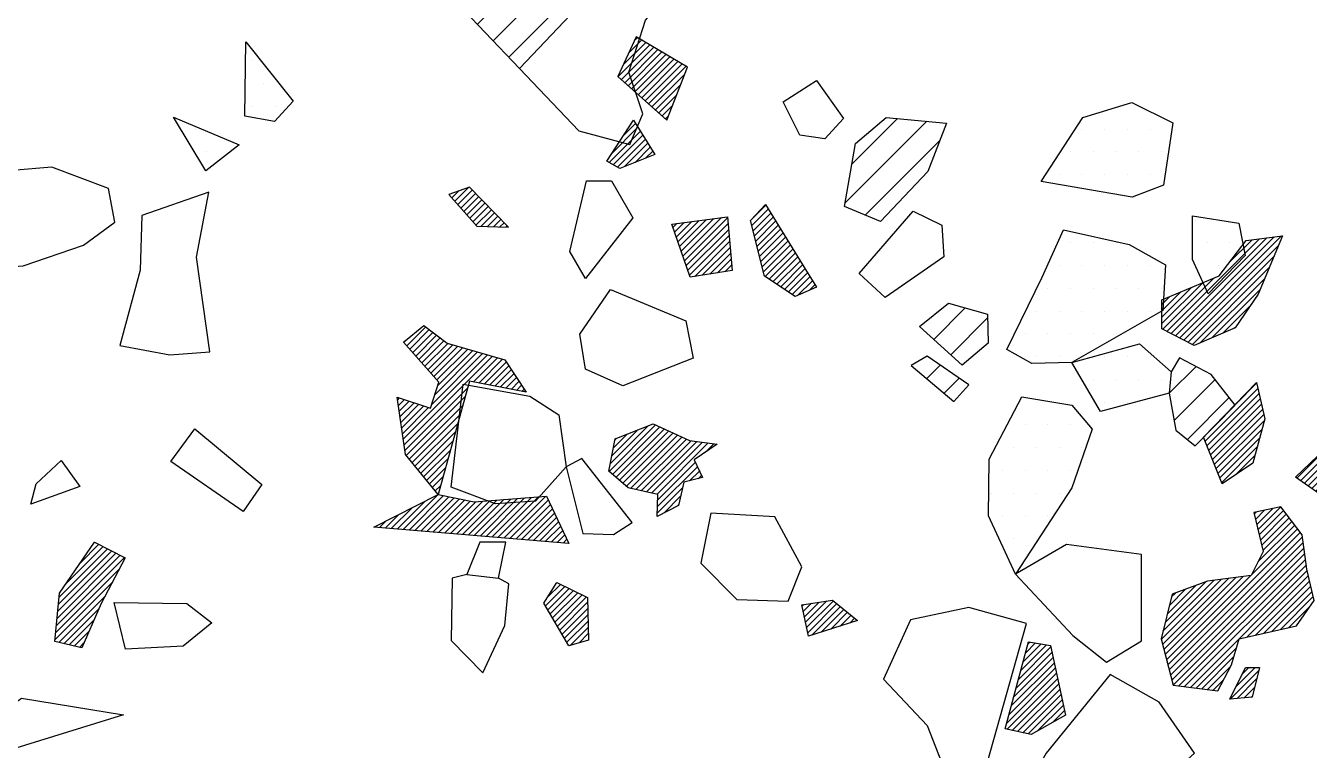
# Model space of a CAD drawing. Header units: metres. Extents: x 1.28 to 3.47, y -21 to -16.89.
# Drawn here: x 1.825 to 2.531, y -19.079 to -18.681 of the extents above; entities that cross this region are included whole.
import ezdxf

# ---------------------------------------------------------------- set-up
doc = ezdxf.new("R2010")
doc.units = ezdxf.units.M
doc.header["$LTSCALE"] = 25
doc.header["$MEASUREMENT"] = 0
doc.layers.get('0').update_dxf_attribs({"linetype": 'CONTINUOUS'})
for name, color, linetype in [('FEUER', 1, 'CONTINUOUS'), ('KNOCHEN', 2, 'CONTINUOUS'), ('KNOCHENSCHRAFF', 2, 'CONTINUOUS'), ('STEINE', 4, 'CONTINUOUS'), ('STEINESCHRAFF', 4, 'CONTINUOUS')]:
    doc.layers.add(name, color=color, linetype=linetype)

# ---------------------------------------------------------------- blocks, each defined once
blk = doc.blocks.new('*X3')
at = {"color": 0}
for p, q in [((215.102, -1870.863), (216.858, -1869.107)), ((215.393, -1870.219), (216.637, -1868.975)), ((215.699, -1869.559), (216.415, -1868.842)), ((216.006, -1868.899), (216.194, -1868.71)), ((215.289, -1871.029), (217.079, -1869.24)), ((215.477, -1871.195), (217.3, -1869.372)), ((215.664, -1871.361), (217.521, -1869.505)), ((215.852, -1871.527), (217.742, -1869.637)), ((216.039, -1871.693), (217.963, -1869.77)), ((216.227, -1871.859), (218.184, -1869.902)), ((216.415, -1872.025), (218.405, -1870.034)), ((216.602, -1872.191), (218.627, -1870.167)), ((216.79, -1872.357), (218.848, -1870.299)), ((216.977, -1872.523), (218.778, -1870.723)), ((217.165, -1872.69), (218.556, -1871.298)), ((217.352, -1872.856), (218.335, -1871.873)), ((217.54, -1873.022), (218.114, -1872.448)), ((215.428, -1874.072), (216.073, -1873.428)), ((217.727, -1873.188), (217.892, -1873.023)), ((214.626, -1875.582), (216.344, -1873.864)), ((214.748, -1875.106), (216.208, -1873.646)), ((214.851, -1875.71), (216.48, -1874.082)), ((215.076, -1875.839), (216.615, -1874.3)), ((215.46, -1875.808), (216.751, -1874.517)), ((216.045, -1875.577), (216.887, -1874.735)), ((216.63, -1875.345), (217.022, -1874.953)), ((206.134, -1877.71), (206.891, -1876.953)), ((205.968, -1877.522), (206.334, -1877.156)), ((206.3, -1877.898), (207.096, -1877.102)), ((206.465, -1878.085), (207.27, -1877.28)), ((206.631, -1878.273), (207.445, -1877.459)), ((206.797, -1878.461), (207.62, -1877.638)), ((206.963, -1878.648), (207.795, -1877.816)), ((207.129, -1878.836), (207.97, -1877.995)), ((207.295, -1879.024), (208.145, -1878.174)), ((207.585, -1879.087), (208.319, -1878.353)), ((222.401, -1878.767), (223.238, -1877.93)), ((222.472, -1879.05), (223.372, -1878.149)), ((222.543, -1879.332), (223.507, -1878.368)), ((207.929, -1879.097), (208.494, -1878.531)), ((208.272, -1879.107), (208.669, -1878.71)), ((208.616, -1879.117), (208.844, -1878.889)), ((208.96, -1879.127), (209.019, -1879.068)), ((218.126, -1879.153), (218.346, -1878.932)), ((218.218, -1879.414), (218.755, -1878.878)), ((218.31, -1879.676), (219.163, -1878.823)), ((218.402, -1879.937), (219.571, -1878.768)), ((218.494, -1880.199), (219.979, -1878.713)), ((218.586, -1880.46), (220.388, -1878.659)), ((218.678, -1880.722), (220.796, -1878.604)), ((218.77, -1880.984), (221.129, -1878.624)), ((218.862, -1881.245), (221.158, -1878.949)), ((222.613, -1879.615), (223.642, -1878.587)), ((222.684, -1879.898), (223.776, -1878.806)), ((222.755, -1880.18), (223.911, -1879.025)), ((218.954, -1881.507), (221.186, -1879.275)), ((219.046, -1881.768), (221.214, -1879.6)), ((222.826, -1880.463), (224.046, -1879.244)), ((222.897, -1880.746), (224.18, -1879.462)), ((222.968, -1881.028), (224.315, -1879.681)), ((219.327, -1881.841), (221.243, -1879.925)), ((219.746, -1881.775), (221.271, -1880.251)), ((223.039, -1881.311), (224.45, -1879.9)), ((223.11, -1881.594), (224.584, -1880.119)), ((223.206, -1881.851), (224.719, -1880.338)), ((220.165, -1881.71), (221.299, -1880.576)), ((220.584, -1881.645), (221.327, -1880.901)), ((223.419, -1881.992), (224.854, -1880.557)), ((223.631, -1882.133), (224.988, -1880.776)), ((223.843, -1882.274), (225.123, -1880.995)), ((224.055, -1882.416), (225.258, -1881.214)), ((221.003, -1881.579), (221.356, -1881.226)), ((224.268, -1882.557), (225.392, -1881.432)), ((224.48, -1882.698), (225.529, -1881.649)), ((224.692, -1882.84), (225.666, -1881.866)), ((225.005, -1882.88), (225.803, -1882.082)), ((225.632, -1882.607), (225.94, -1882.299)), ((203.49, -1885.657), (204.533, -1884.614)), ((203.324, -1885.47), (203.393, -1885.401)), ((203.656, -1885.845), (204.734, -1884.767)), ((203.822, -1886.032), (204.935, -1884.919)), ((203.988, -1886.22), (205.136, -1885.072)), ((204.154, -1886.408), (205.337, -1885.224)), ((204.32, -1886.595), (205.538, -1885.377)), ((203.301, -1890.796), (207.941, -1886.156)), ((204.486, -1886.783), (205.747, -1885.521)), ((204.652, -1886.97), (206.021, -1885.6)), ((204.818, -1887.158), (206.296, -1885.68)), ((204.867, -1888.876), (207.666, -1886.077)), ((204.984, -1887.345), (206.57, -1885.759)), ((205.034, -1888.356), (207.392, -1885.997)), ((205.15, -1887.533), (206.844, -1885.839)), ((205.201, -1887.836), (207.118, -1885.918)), ((203.346, -1891.104), (208.215, -1886.235)), ((207.158, -1887.646), (208.489, -1886.315)), ((207.454, -1887.704), (208.763, -1886.394)), ((207.749, -1887.762), (208.961, -1886.55)), ((208.045, -1887.82), (209.101, -1886.763)), ((208.341, -1887.878), (209.242, -1886.976)), ((208.636, -1887.935), (209.382, -1887.19)), ((208.932, -1887.993), (209.522, -1887.403)), ((203.391, -1891.413), (206.843, -1887.961)), ((209.227, -1888.051), (209.663, -1887.616)), ((209.523, -1888.109), (209.803, -1887.829)), ((209.819, -1888.167), (209.943, -1888.043)), ((202.986, -1888.636), (203.102, -1888.52)), ((203.031, -1888.945), (203.367, -1888.609)), ((203.076, -1889.253), (203.632, -1888.697)), ((203.121, -1889.562), (203.898, -1888.785)), ((203.166, -1889.87), (204.163, -1888.873)), ((203.211, -1890.179), (204.428, -1888.961)), ((203.467, -1891.691), (206.707, -1888.45)), ((203.626, -1891.885), (206.571, -1888.94)), ((203.256, -1890.487), (204.693, -1889.05)), ((203.784, -1892.08), (206.435, -1889.43)), ((203.943, -1892.275), (206.299, -1889.919)), ((214.617, -1892.562), (217.176, -1890.002)), ((214.682, -1892.143), (216.773, -1890.052)), ((214.77, -1891.701), (216.192, -1890.279)), ((214.807, -1892.725), (217.418, -1890.114)), ((214.998, -1892.888), (217.66, -1890.225)), ((215.188, -1893.051), (217.902, -1890.337)), ((204.102, -1892.47), (206.163, -1890.409)), ((204.261, -1892.665), (206.027, -1890.899)), ((214.858, -1891.259), (215.611, -1890.506)), ((214.946, -1890.818), (215.031, -1890.733)), ((215.379, -1893.214), (218.144, -1890.448)), ((215.569, -1893.377), (218.386, -1890.56)), ((215.805, -1893.495), (218.628, -1890.671)), ((216.095, -1893.558), (218.87, -1890.783)), ((216.385, -1893.622), (219.133, -1890.873)), ((216.675, -1893.685), (219.445, -1890.915)), ((216.966, -1893.748), (219.757, -1890.956)), ((217.256, -1893.811), (220.07, -1890.998)), ((219.898, -1891.523), (220.382, -1891.039)), ((204.419, -1892.859), (205.89, -1891.388)), ((204.578, -1893.054), (205.754, -1891.878)), ((204.737, -1893.249), (205.618, -1892.368)), ((217.28, -1894.495), (219.472, -1892.303)), ((217.295, -1894.126), (219.358, -1892.063)), ((204.896, -1893.444), (205.482, -1892.857)), ((219.048, -1893.08), (219.585, -1892.542)), ((219.52, -1892.961), (219.699, -1892.782)), ((203.291, -1895.756), (205.215, -1893.832)), ((203.616, -1895.784), (205.508, -1893.892)), ((205.054, -1893.638), (205.346, -1893.347)), ((217.264, -1894.864), (218.662, -1893.466)), ((217.628, -1894.853), (218.551, -1893.931)), ((202.639, -1895.7), (203.782, -1894.558)), ((202.965, -1895.728), (204.5, -1894.192)), ((203.942, -1895.811), (205.802, -1893.952)), ((204.268, -1895.839), (206.095, -1894.012)), ((204.594, -1895.867), (206.389, -1894.072)), ((204.92, -1895.894), (206.682, -1894.132)), ((205.246, -1895.922), (206.976, -1894.192)), ((205.572, -1895.95), (207.29, -1894.231)), ((205.897, -1895.977), (207.673, -1894.201)), ((206.223, -1896.005), (208.057, -1894.172)), ((206.549, -1896.033), (208.44, -1894.142)), ((206.875, -1896.06), (208.823, -1894.112)), ((207.201, -1896.088), (209.207, -1894.082)), ((207.527, -1896.116), (209.59, -1894.053)), ((207.853, -1896.144), (209.973, -1894.023)), ((208.179, -1896.171), (210.357, -1893.993)), ((208.504, -1896.199), (210.74, -1893.963)), ((208.83, -1896.227), (211.123, -1893.934)), ((209.156, -1896.254), (211.279, -1894.132)), ((209.482, -1896.282), (211.392, -1894.372)), ((209.808, -1896.31), (211.505, -1894.612)), ((218.369, -1894.466), (218.44, -1894.396)), ((201.987, -1895.645), (202.344, -1895.288)), ((202.313, -1895.673), (203.063, -1894.923)), ((210.134, -1896.337), (211.618, -1894.853)), ((210.46, -1896.365), (211.732, -1895.093)), ((210.785, -1896.393), (211.845, -1895.333)), ((211.111, -1896.421), (211.958, -1895.574)), ((211.437, -1896.448), (212.071, -1895.814)), ((184.745, -1898.745), (186.801, -1896.689)), ((185.532, -1897.605), (186.567, -1896.569)), ((186.318, -1896.465), (186.334, -1896.449)), ((211.763, -1896.476), (212.185, -1896.054)), ((212.089, -1896.504), (212.298, -1896.294)), ((184.223, -1901.035), (187.968, -1897.29)), ((184.26, -1900.644), (187.735, -1897.17)), ((184.298, -1900.253), (187.501, -1897.05)), ((184.335, -1899.862), (187.268, -1896.93)), ((184.372, -1899.472), (187.034, -1896.81)), ((184.186, -1901.426), (187.697, -1897.915)), ((184.148, -1901.817), (187.298, -1898.667)), ((211.24, -1899.474), (211.944, -1898.77)), ((184.356, -1901.962), (186.9, -1899.418)), ((211.121, -1899.946), (212.182, -1898.885)), ((211.252, -1900.169), (212.42, -1899)), ((211.383, -1900.392), (212.659, -1899.116)), ((211.514, -1900.614), (212.897, -1899.231)), ((211.645, -1900.837), (213.135, -1899.346)), ((211.775, -1901.06), (213.373, -1899.462)), ((184.641, -1902.031), (186.561, -1900.112)), ((211.906, -1901.282), (213.438, -1899.75)), ((212.037, -1901.505), (213.446, -1900.096)), ((225.239, -1899.971), (225.337, -1899.873)), ((225.299, -1900.264), (225.754, -1899.809)), ((225.36, -1900.557), (226.171, -1899.746)), ((225.42, -1900.85), (226.588, -1899.682)), ((225.481, -1901.143), (226.952, -1899.671)), ((225.541, -1901.436), (227.147, -1899.83)), ((225.765, -1901.566), (227.342, -1899.989)), ((226.286, -1901.398), (227.537, -1900.147)), ((184.926, -1902.099), (186.286, -1900.739)), ((212.168, -1901.728), (213.454, -1900.442)), ((212.299, -1901.95), (213.462, -1900.788)), ((226.807, -1901.231), (227.732, -1900.306)), ((227.328, -1901.063), (227.927, -1900.464)), ((227.849, -1900.895), (228.122, -1900.623)), ((185.211, -1902.168), (186.012, -1901.367)), ((212.476, -1902.127), (213.469, -1901.134)), ((212.971, -1901.985), (213.477, -1901.479)), ((185.496, -1902.236), (185.738, -1901.994)), ((213.467, -1901.843), (213.485, -1901.825))]:
    blk.add_line(p, q, dxfattribs=at)
blk = doc.blocks.new('*X4')
at = {"color": 0}
for p, q in [((245.296, -1884.863), (250.387, -1879.772)), ((245.529, -1884.983), (250.793, -1879.72)), ((245.763, -1885.103), (251.199, -1879.667)), ((245.997, -1885.223), (251.605, -1879.615)), ((246.23, -1885.343), (251.42, -1880.153)), ((248.741, -1881.065), (249.981, -1879.824)), ((246.464, -1885.463), (251.173, -1880.754)), ((246.697, -1885.583), (250.925, -1881.355)), ((255.693, -1882.598), (256.586, -1881.705)), ((255.762, -1882.882), (256.996, -1881.649)), ((255.803, -1882.135), (256.176, -1881.761)), ((256.094, -1882.904), (257.405, -1881.593)), ((256.426, -1882.926), (257.815, -1881.536)), ((256.757, -1882.948), (258.225, -1881.48)), ((257.089, -1882.97), (258.635, -1881.424)), ((257.305, -1883.107), (259.044, -1881.368)), ((257.49, -1883.276), (259.33, -1881.436)), ((257.676, -1883.444), (259.49, -1881.63)), ((257.964, -1883.509), (259.65, -1881.823)), ((245.013, -1884.439), (247.261, -1882.191)), ((245.013, -1884.086), (246.651, -1882.447)), ((245.062, -1884.743), (247.871, -1881.935)), ((247.15, -1885.484), (250.678, -1881.956)), ((247.773, -1885.215), (250.43, -1882.557)), ((258.286, -1883.541), (259.81, -1882.016)), ((258.608, -1883.572), (259.971, -1882.209)), ((258.929, -1883.604), (260.131, -1882.403)), ((259.251, -1883.636), (260.291, -1882.596)), ((245.012, -1883.733), (246.041, -1882.704)), ((245.012, -1883.379), (245.432, -1882.96)), ((259.572, -1883.668), (260.451, -1882.789)), ((248.396, -1884.945), (249.877, -1883.464)), ((249.019, -1884.675), (249.078, -1884.617)), ((247.397, -1890.894), (250.295, -1887.996)), ((247.498, -1891.147), (250.362, -1888.283)), ((249.077, -1888.861), (250.229, -1887.709)), ((247.599, -1891.399), (250.428, -1888.57)), ((247.7, -1891.651), (250.495, -1888.857)), ((247.801, -1891.904), (250.561, -1889.144)), ((247.903, -1892.156), (250.628, -1889.431)), ((248.004, -1892.409), (250.657, -1889.755)), ((248.105, -1892.661), (250.526, -1890.239)), ((248.206, -1892.913), (250.396, -1890.724)), ((252.436, -1892.926), (254.774, -1890.588)), ((252.645, -1893.071), (254.97, -1890.746)), ((252.853, -1893.216), (255.165, -1890.904)), ((253.062, -1893.361), (255.36, -1891.062)), ((248.307, -1893.166), (250.265, -1891.208)), ((249.092, -1892.735), (250.134, -1891.692)), ((253.27, -1893.506), (255.556, -1891.221)), ((253.479, -1893.651), (255.751, -1891.379)), ((253.687, -1893.796), (255.946, -1891.537)), ((253.896, -1893.941), (256.142, -1891.695)), ((254.104, -1894.086), (256.337, -1891.853)), ((254.313, -1894.231), (256.533, -1892.011)), ((254.521, -1894.376), (256.681, -1892.217)), ((254.73, -1894.521), (256.751, -1892.5)), ((254.938, -1894.666), (256.82, -1892.784)), ((255.147, -1894.811), (256.89, -1893.068)), ((255.45, -1894.862), (256.96, -1893.352)), ((255.813, -1894.852), (257.03, -1893.635)), ((256.175, -1894.843), (257.1, -1893.919)), ((285.551, -1897.287), (288.92, -1893.919)), ((285.923, -1897.269), (289.296, -1893.896)), ((286.295, -1897.251), (289.673, -1893.873)), ((286.667, -1897.232), (290.049, -1893.85)), ((287.039, -1897.214), (290.425, -1893.827)), ((287.411, -1897.195), (290.802, -1893.804)), ((287.783, -1897.177), (291.178, -1893.782)), ((288.155, -1897.159), (291.555, -1893.759)), ((288.527, -1897.14), (291.931, -1893.736)), ((288.899, -1897.122), (292.278, -1893.743)), ((289.271, -1897.103), (292.515, -1893.859)), ((250.232, -1895.484), (251.111, -1894.604)), ((250.3, -1895.769), (251.554, -1894.515)), ((256.538, -1894.834), (257.169, -1894.203)), ((256.901, -1894.825), (257.239, -1894.487)), ((276.604, -1896.688), (279.181, -1894.112)), ((276.696, -1896.243), (278.856, -1894.083)), ((276.745, -1896.902), (279.505, -1894.141)), ((276.788, -1895.798), (278.531, -1894.054)), ((276.88, -1895.352), (278.207, -1894.025)), ((276.971, -1894.907), (277.882, -1893.996)), ((277.063, -1894.462), (277.558, -1893.967)), ((277.083, -1896.917), (279.83, -1894.17)), ((277.155, -1894.016), (277.233, -1893.938)), ((277.421, -1896.932), (280.154, -1894.199)), ((277.759, -1896.948), (280.479, -1894.228)), ((278.097, -1896.963), (280.803, -1894.257)), ((278.435, -1896.979), (281.128, -1894.286)), ((278.774, -1896.994), (281.453, -1894.315)), ((279.112, -1897.009), (281.777, -1894.344)), ((279.45, -1897.025), (282.102, -1894.373)), ((279.788, -1897.04), (282.453, -1894.375)), ((280.126, -1897.056), (282.835, -1894.347)), ((280.464, -1897.071), (283.217, -1894.319)), ((280.802, -1897.086), (283.599, -1894.29)), ((281.141, -1897.102), (283.981, -1894.262)), ((281.479, -1897.117), (284.363, -1894.233)), ((281.817, -1897.133), (284.745, -1894.205)), ((282.155, -1897.148), (285.127, -1894.176)), ((282.493, -1897.163), (285.509, -1894.148)), ((282.831, -1897.179), (285.891, -1894.12)), ((283.17, -1897.194), (286.273, -1894.091)), ((283.508, -1897.21), (286.655, -1894.063)), ((283.846, -1897.225), (287.037, -1894.034)), ((284.184, -1897.24), (287.414, -1894.01)), ((284.522, -1897.256), (287.791, -1893.987)), ((284.86, -1897.271), (288.167, -1893.964)), ((285.199, -1897.287), (288.543, -1893.942)), ((289.643, -1897.085), (292.753, -1893.975)), ((290.015, -1897.066), (292.99, -1894.091)), ((290.387, -1897.048), (293.227, -1894.207)), ((290.759, -1897.03), (293.465, -1894.324)), ((291.131, -1897.011), (293.702, -1894.44)), ((291.503, -1896.993), (293.939, -1894.556)), ((250.095, -1894.913), (250.219, -1894.789)), ((250.163, -1895.199), (250.665, -1894.697)), ((250.368, -1896.055), (251.708, -1894.715)), ((250.436, -1896.34), (251.861, -1894.915)), ((250.504, -1896.626), (252.015, -1895.115)), ((250.572, -1896.911), (252.169, -1895.315)), ((257.263, -1894.816), (257.309, -1894.77)), ((292.152, -1896.697), (294.177, -1894.672)), ((293.024, -1896.179), (294.414, -1894.789)), ((293.896, -1895.66), (294.651, -1894.905)), ((294.769, -1895.141), (294.889, -1895.021)), ((245.348, -1903.196), (252.629, -1895.915)), ((249.944, -1898.246), (252.476, -1895.715)), ((250.297, -1897.54), (252.322, -1895.515)), ((245.421, -1903.477), (252.743, -1896.155)), ((245.494, -1903.757), (252.785, -1896.466)), ((245.567, -1904.038), (252.827, -1896.777)), ((245.642, -1904.316), (252.87, -1897.088)), ((245.957, -1904.355), (252.912, -1897.4)), ((246.271, -1904.394), (252.954, -1897.711)), ((246.586, -1904.433), (253.004, -1898.015)), ((244.982, -1901.794), (248.274, -1898.502)), ((245.055, -1902.075), (248.68, -1898.45)), ((245.079, -1901.344), (247.869, -1898.554)), ((245.128, -1902.355), (249.086, -1898.398)), ((245.196, -1900.873), (247.44, -1898.629)), ((245.201, -1902.635), (249.491, -1898.346)), ((245.275, -1902.916), (249.897, -1898.294)), ((245.314, -1900.402), (246.879, -1898.836)), ((249.714, -1901.659), (253.071, -1898.301)), ((250.171, -1901.555), (253.139, -1898.587)), ((245.431, -1899.931), (246.319, -1899.043)), ((245.549, -1899.46), (245.758, -1899.25)), ((250.628, -1901.452), (253.207, -1898.873)), ((251.085, -1901.348), (253.274, -1899.159)), ((251.542, -1901.245), (253.342, -1899.445)), ((251.999, -1901.141), (253.203, -1899.937)), ((237.127, -1903.992), (238.917, -1902.202)), ((237.255, -1903.511), (238.677, -1902.089)), ((237.383, -1903.03), (238.374, -1902.038)), ((237.51, -1902.548), (238.071, -1901.988)), ((237.638, -1902.067), (237.767, -1901.938)), ((246.9, -1904.472), (249.122, -1902.251)), ((236.745, -1905.435), (239.104, -1903.076)), ((236.872, -1904.954), (239.042, -1902.784)), ((237, -1904.473), (238.98, -1902.493)), ((247.215, -1904.511), (248.981, -1902.745)), ((236.489, -1906.398), (239.229, -1903.658)), ((236.617, -1905.916), (239.167, -1903.367)), ((247.529, -1904.55), (248.814, -1903.266)), ((248.77, -1905.078), (250.345, -1903.502)), ((249.091, -1904.403), (250.151, -1903.343)), ((249.443, -1903.697), (249.797, -1903.343)), ((236.499, -1906.741), (239.292, -1903.949)), ((236.791, -1906.804), (239.354, -1904.24)), ((247.843, -1904.59), (248.407, -1904.026)), ((249.156, -1905.045), (250.228, -1903.973)), ((249.542, -1905.013), (250.111, -1904.444)), ((237.082, -1906.866), (239.416, -1904.532)), ((237.373, -1906.928), (239.479, -1904.823)), ((237.665, -1906.99), (239.541, -1905.114)), ((249.928, -1904.98), (249.993, -1904.915)), ((238.179, -1906.829), (239.603, -1905.405)), ((238.998, -1906.364), (239.666, -1905.696))]:
    blk.add_line(p, q, dxfattribs=at)
blk = doc.blocks.new('*X13')
at = {"color": 0}
for p, q in [((195, -1870), (195, -1870)), ((195.625, -1871.25), (195.625, -1871.25)), ((195, -1872.5), (195, -1872.5)), ((196.25, -1872.5), (196.25, -1872.5)), ((243.75, -1872.5), (243.75, -1872.5)), ((191.875, -1873.75), (191.875, -1873.75)), ((240.625, -1873.75), (240.625, -1873.75)), ((241.875, -1873.75), (241.875, -1873.75)), ((243.125, -1873.75), (243.125, -1873.75)), ((244.375, -1873.75), (244.375, -1873.75)), ((192.5, -1875), (192.5, -1875)), ((193.75, -1875), (193.75, -1875)), ((240, -1875), (240, -1875)), ((241.25, -1875), (241.25, -1875)), ((242.5, -1875), (242.5, -1875)), ((243.75, -1875), (243.75, -1875)), ((245, -1875), (245, -1875)), ((239.375, -1876.25), (239.375, -1876.25)), ((240.625, -1876.25), (240.625, -1876.25)), ((241.875, -1876.25), (241.875, -1876.25)), ((243.125, -1876.25), (243.125, -1876.25)), ((244.375, -1876.25), (244.375, -1876.25)), ((246.875, -1878.75), (246.875, -1878.75)), ((248.125, -1878.75), (248.125, -1878.75)), ((240, -1880), (240, -1880)), ((241.25, -1880), (241.25, -1880)), ((242.5, -1880), (242.5, -1880)), ((247.5, -1880), (247.5, -1880)), ((248.75, -1880), (248.75, -1880)), ((239.375, -1881.25), (239.375, -1881.25)), ((240.625, -1881.25), (240.625, -1881.25)), ((241.875, -1881.25), (241.875, -1881.25)), ((243.125, -1881.25), (243.125, -1881.25)), ((244.375, -1881.25), (244.375, -1881.25)), ((246.875, -1881.25), (246.875, -1881.25)), ((248.125, -1881.25), (248.125, -1881.25)), ((238.75, -1882.5), (238.75, -1882.5)), ((240, -1882.5), (240, -1882.5)), ((241.25, -1882.5), (241.25, -1882.5)), ((242.5, -1882.5), (242.5, -1882.5)), ((243.75, -1882.5), (243.75, -1882.5)), ((245, -1882.5), (245, -1882.5)), ((247.5, -1882.5), (247.5, -1882.5)), ((238.125, -1883.75), (238.125, -1883.75)), ((239.375, -1883.75), (239.375, -1883.75)), ((240.625, -1883.75), (240.625, -1883.75)), ((241.875, -1883.75), (241.875, -1883.75)), ((243.125, -1883.75), (243.125, -1883.75)), ((244.375, -1883.75), (244.375, -1883.75)), ((237.5, -1885), (237.5, -1885)), ((238.75, -1885), (238.75, -1885)), ((240, -1885), (240, -1885)), ((241.25, -1885), (241.25, -1885)), ((242.5, -1885), (242.5, -1885)), ((238.125, -1886.25), (238.125, -1886.25)), ((239.375, -1886.25), (239.375, -1886.25)), ((240.625, -1886.25), (240.625, -1886.25)), ((241.875, -1886.25), (241.875, -1886.25)), ((243.125, -1886.25), (243.125, -1886.25)), ((244.375, -1886.25), (244.375, -1886.25)), ((241.25, -1887.5), (241.25, -1887.5)), ((242.5, -1887.5), (242.5, -1887.5)), ((243.75, -1887.5), (243.75, -1887.5)), ((245, -1887.5), (245, -1887.5)), ((238.125, -1888.75), (238.125, -1888.75)), ((241.875, -1888.75), (241.875, -1888.75)), ((243.125, -1888.75), (243.125, -1888.75)), ((237.5, -1890), (237.5, -1890)), ((238.75, -1890), (238.75, -1890)), ((240, -1890), (240, -1890)), ((236.875, -1891.25), (236.875, -1891.25)), ((238.125, -1891.25), (238.125, -1891.25)), ((239.375, -1891.25), (239.375, -1891.25)), ((240.625, -1891.25), (240.625, -1891.25)), ((236.25, -1892.5), (236.25, -1892.5)), ((237.5, -1892.5), (237.5, -1892.5)), ((238.75, -1892.5), (238.75, -1892.5)), ((240, -1892.5), (240, -1892.5)), ((235.625, -1893.75), (235.625, -1893.75)), ((236.875, -1893.75), (236.875, -1893.75)), ((238.125, -1893.75), (238.125, -1893.75)), ((239.375, -1893.75), (239.375, -1893.75)), ((236.25, -1895), (236.25, -1895)), ((237.5, -1895), (237.5, -1895)), ((238.75, -1895), (238.75, -1895)), ((236.875, -1896.25), (236.875, -1896.25)), ((238.125, -1896.25), (238.125, -1896.25))]:
    blk.add_line(p, q, dxfattribs=at)
blk = doc.blocks.new('*X15')
at = {"color": 0}
for p, q in [((157.504, -1861.286), (165.952, -1852.838)), ((156.868, -1860.154), (162.735, -1854.287)), ((157.796, -1862.761), (166.759, -1853.799)), ((158.089, -1864.237), (167.566, -1854.759)), ((156.201, -1859.053), (159.788, -1855.467)), ((168.119, -1855.974), (168.373, -1855.72)), ((169.431, -1856.43), (170.405, -1855.456)), ((169.603, -1858.025), (172.438, -1855.19)), ((155.534, -1857.952), (157.385, -1856.102)), ((167.351, -1856.742), (168.119, -1855.974)), ((167.646, -1858.214), (169.431, -1856.43)), ((170.103, -1859.293), (173.162, -1856.235)), ((154.867, -1856.851), (154.982, -1856.737)), ((158.608, -1865.485), (167.351, -1856.742)), ((170.603, -1860.561), (174.167, -1856.997)), ((159.711, -1866.15), (167.646, -1858.214)), ((168.14, -1859.489), (169.603, -1858.025)), ((171.9, -1861.032), (174.457, -1858.475)), ((168.783, -1860.614), (170.103, -1859.293)), ((160.869, -1866.76), (168.14, -1859.489)), ((162.933, -1866.463), (168.783, -1860.614)), ((170.394, -1860.77), (170.603, -1860.561)), ((165.152, -1866.013), (170.394, -1860.77)), ((167.688, -1865.244), (170.952, -1861.98)), ((170.224, -1864.476), (171.266, -1863.434)), ((206.516, -1867.075), (209.168, -1864.423)), ((207.377, -1867.982), (209.979, -1865.379)), ((208.238, -1868.888), (210.791, -1866.335)), ((209.099, -1869.795), (211.658, -1867.236)), ((160.805, -1868.591), (161.162, -1868.234)), ((160.589, -1870.575), (162.569, -1868.595)), ((160.682, -1872.25), (163.976, -1868.956)), ((161.368, -1873.332), (164.594, -1870.106)), ((162.054, -1874.413), (165.046, -1871.422)), ((165.474, -1872.761), (165.498, -1872.738)), ((162.774, -1882.532), (167.67, -1877.637)), ((163.719, -1883.355), (169.158, -1877.917)), ((165.426, -1883.416), (170.511, -1878.33)), ((167.565, -1883.044), (171.865, -1878.744)), ((162.676, -1880.862), (164.329, -1879.21)), ((169.703, -1882.674), (172.039, -1880.339))]:
    blk.add_line(p, q, dxfattribs=at)
blk = doc.blocks.new('*X17')
at = {"color": 0}
for p, q in [((227.59, -1877.821), (232.097, -1873.314)), ((227.967, -1875.676), (230.477, -1873.165)), ((228.701, -1878.477), (232.794, -1874.384)), ((232.48, -1885.305), (234.208, -1883.577)), ((233.405, -1886.148), (235.426, -1884.126)), ((232.094, -1887.458), (232.831, -1886.721)), ((245.427, -1888.268), (246.898, -1886.797)), ((233.052, -1888.269), (233.879, -1887.442)), ((245.691, -1889.771), (247.946, -1887.517)), ((246.421, -1890.81), (248.725, -1888.505))]:
    blk.add_line(p, q, dxfattribs=at)

msp = doc.modelspace()

# ---------------------------------------------------------------- linework, layer by layer
at = {"layer": 'KNOCHEN'}
for points in [[(2.15096, -18.70858), (2.17803, -18.73255), (2.18923, -18.70345), (2.16115, -18.68663), (2.15096, -18.70858)], [(2.14487, -18.75503), (2.15965, -18.73256), (2.17141, -18.75143), (2.15202, -18.7591), (2.14487, -18.75503)], [(2.0908, -18.7913), (2.06935, -18.76937), (2.05812, -18.77346), (2.07345, -18.7908), (2.0908, -18.7913)], [(2.24853, -18.82946), (2.23168, -18.81825), (2.224, -18.78763), (2.23216, -18.77895), (2.25413, -18.81466), (2.26026, -18.82435), (2.24853, -18.82946)], [(2.19085, -18.81879), (2.18062, -18.7897), (2.21124, -18.7856), (2.21381, -18.8152), (2.19085, -18.81879)], [(2.45013, -18.84718), (2.45012, -18.83136), (2.48175, -18.81807), (2.49654, -18.79867), (2.51644, -18.7961), (2.50319, -18.82826), (2.49045, -18.84664), (2.468, -18.85636), (2.45013, -18.84718)], [(2.05212, -18.93831), (2.03424, -18.91638), (2.02962, -18.88474), (2.048, -18.89085), (2.05258, -18.87656), (2.03317, -18.85463), (2.04439, -18.84543), (2.05716, -18.85512), (2.08881, -18.86428), (2.10056, -18.88214), (2.06942, -18.87604), (2.05212, -18.93831)], [(2.48337, -18.93239), (2.47314, -18.90688), (2.50221, -18.87675), (2.50682, -18.89665), (2.5002, -18.92115), (2.48337, -18.93239)], [(2.17257, -18.95047), (2.17307, -18.93822), (2.15674, -18.93466), (2.14601, -18.92549), (2.14957, -18.90762), (2.17049, -18.89944), (2.1904, -18.90861), (2.20571, -18.91064), (2.19296, -18.91933), (2.19756, -18.92902), (2.18736, -18.93158), (2.1843, -18.94434), (2.17257, -18.95047)], [(2.55228, -18.94867), (2.52368, -18.92879), (2.54765, -18.9058), (2.56655, -18.9211), (2.5732, -18.94815), (2.55228, -18.94867)], [(2.05212, -18.93831), (2.07202, -18.94238), (2.11183, -18.93929), (2.1241, -18.96531), (2.01691, -18.9562), (2.05212, -18.93831)], [(2.50073, -18.9482), (2.50585, -18.96963), (2.49922, -18.9829), (2.47524, -18.98598), (2.45585, -18.99314), (2.44974, -19.01764), (2.4564, -19.04316), (2.48089, -19.0462), (2.48854, -19.03191), (2.49261, -19.01761), (2.52425, -19.01045), (2.53394, -18.99666), (2.52984, -18.97931), (2.52728, -18.96043), (2.51553, -18.94513), (2.50073, -18.9482)], [(1.8633, -18.96447), (1.88015, -18.97314), (1.8669, -18.99816), (1.8562, -19.02266), (1.84139, -19.0191), (1.84393, -18.99256), (1.8633, -18.96447)], [(2.12414, -19.02145), (2.11034, -18.99798), (2.11748, -18.98675), (2.13432, -18.9949), (2.13485, -19.01838), (2.12414, -19.02145)], [(2.2558, -19.01625), (2.25222, -18.9989), (2.26906, -18.99634), (2.28285, -19.00756), (2.2558, -19.01625)], [(2.36404, -19.06721), (2.37676, -19.01923), (2.38901, -19.02126), (2.39721, -19.05953), (2.37833, -19.07026), (2.36404, -19.06721)], [(2.48753, -19.05079), (2.4962, -19.03343), (2.50385, -19.03343), (2.49978, -19.04976), (2.48753, -19.05079)]]:
    msp.add_lwpolyline(points, dxfattribs=at)
at = {"layer": 'STEINE'}
for points in [[(2.08972, -18.64192), (2.05912, -18.66439), (2.09691, -18.70417), (2.12496, -18.67455)], [(2.09691, -18.70417), (2.12959, -18.73834), (2.15766, -18.74598), (2.1648, -18.72913), (2.15713, -18.70617), (2.16629, -18.67759), (2.17904, -18.66278), (2.17801, -18.6439)], [(1.94588, -18.7303), (1.94636, -18.68948), (1.97241, -18.72212), (1.96221, -18.73335), (1.94588, -18.7303)], [(2.24185, -18.72244), (2.26021, -18.71069), (2.27502, -18.73161), (2.26483, -18.74284), (2.25105, -18.74081), (2.24185, -18.72244)], [(2.38374, -18.76623), (2.40668, -18.731), (2.43372, -18.72282), (2.45619, -18.73403), (2.45111, -18.76823), (2.43376, -18.77487), (2.38374, -18.76623)], [(1.92446, -18.76042), (1.90658, -18.73084), (1.94282, -18.74612), (1.92446, -18.76042)], [(2.27557, -18.78008), (2.28167, -18.74538), (2.2985, -18.73108), (2.33167, -18.73412), (2.32148, -18.76066), (2.29548, -18.78824), (2.27557, -18.78008)], [(1.7668, -18.79013), (1.78365, -18.80237), (1.78774, -18.81512), (1.82397, -18.81255), (1.85713, -18.8013), (1.87447, -18.78853), (1.87089, -18.77016), (1.83975, -18.75844), (1.79587, -18.76204), (1.77546, -18.76665), (1.76883, -18.77941), (1.7668, -18.79013)], [(2.12453, -18.80468), (2.13369, -18.76589), (2.14747, -18.76588), (2.15922, -18.78629), (2.13322, -18.81948), (2.12453, -18.80468)], [(1.88927, -18.78494), (1.88827, -18.81505), (1.87707, -18.85639), (1.90463, -18.86148), (1.92657, -18.85993), (1.91939, -18.80789), (1.926, -18.77216), (1.88927, -18.78494)], [(2.28376, -18.81682), (2.31333, -18.78261), (2.32916, -18.79025), (2.33019, -18.8076), (2.29806, -18.83008), (2.28376, -18.81682)], [(2.47564, -18.82792), (2.46695, -18.80904), (2.46694, -18.78506), (2.49246, -18.78912), (2.49604, -18.80698), (2.47564, -18.82792)], [(2.36493, -18.85861), (2.38429, -18.81879), (2.39601, -18.79276), (2.43225, -18.8009), (2.45216, -18.81211), (2.45064, -18.83712), (2.40065, -18.86573), (2.37871, -18.86626), (2.36493, -18.85861)], [(2.13325, -18.86949), (2.13018, -18.8501), (2.147, -18.82559), (2.18835, -18.84291), (2.19245, -18.86332), (2.15367, -18.87866), (2.13325, -18.86949)], [(2.31695, -18.84589), (2.33276, -18.83312), (2.3542, -18.83923), (2.35472, -18.85505), (2.34044, -18.8673), (2.31695, -18.84589)], [(2.41649, -18.89277), (2.40065, -18.86573), (2.4379, -18.8555), (2.45526, -18.8708), (2.45425, -18.88253), (2.41649, -18.89277)], [(2.32104, -18.86221), (2.31237, -18.86732), (2.33586, -18.88721), (2.34402, -18.87802), (2.32104, -18.86221)], [(2.45425, -18.88253), (2.45783, -18.90294), (2.46856, -18.91161), (2.49048, -18.88914), (2.4772, -18.87231), (2.45985, -18.86314), (2.45526, -18.8708)], [(2.0593, -18.93435), (2.0659, -18.8777), (2.10265, -18.88431), (2.11847, -18.8945), (2.12257, -18.92308), (2.10575, -18.94197), (2.08381, -18.94352), (2.0593, -18.93435)], [(2.3696, -18.9821), (2.35478, -18.94996), (2.35527, -18.91883), (2.37311, -18.88463), (2.40067, -18.8892), (2.4119, -18.90246), (2.4007, -18.93462), (2.3696, -18.9821)], [(1.90518, -18.92016), (1.91844, -18.90229), (1.9552, -18.93289), (1.945, -18.94769), (1.90518, -18.92016)], [(1.82814, -18.94369), (1.8312, -18.93246), (1.84497, -18.9197), (1.85518, -18.93398), (1.82814, -18.94369)], [(2.12257, -18.92308), (2.13179, -18.95981), (2.14863, -18.96031), (2.15883, -18.95367), (2.13125, -18.91848), (2.12257, -18.92308)], [(2.2022, -18.94854), (2.19661, -18.9761), (2.21652, -18.99599), (2.24459, -18.99699), (2.25223, -18.9781), (2.23741, -18.95055), (2.2022, -18.94854)], [(2.07514, -18.96444), (2.06801, -18.98231), (2.08536, -18.98434), (2.08943, -18.96443), (2.07514, -18.96444)], [(2.3696, -18.9821), (2.40127, -19.01576), (2.41965, -19.03055), (2.43903, -19.0188), (2.439, -18.97134), (2.39766, -18.96575), (2.3696, -18.9821)], [(2.06801, -18.98231), (2.05985, -18.98436), (2.05936, -19.01855), (2.07673, -19.0364), (2.08895, -19.01036), (2.09098, -18.9874), (2.08536, -18.98434)], [(1.88025, -19.02326), (1.87411, -18.99775), (1.91391, -18.99823), (1.9277, -19.00894), (1.91189, -19.02171), (1.88025, -19.02326)], [(2.33652, -19.1046), (2.31254, -19.10768), (2.31052, -19.13728), (2.32635, -19.15257), (2.35338, -19.13827), (2.3452, -19.11786), (2.37575, -19.00914), (2.3441, -19.00049), (2.31196, -19.00715), (2.29718, -19.03982), (2.32118, -19.06531), (2.33652, -19.1046), (2.335, -19.12195), (2.3452, -19.11786)], [(2.35338, -19.13827), (2.35901, -19.16225), (2.38708, -19.16631), (2.41512, -19.12853), (2.46816, -19.08052), (2.44875, -19.05247), (2.42169, -19.03718), (2.38651, -19.08058), (2.35338, -19.13827)], [(1.81752, -19.07842), (1.81087, -19.05903), (1.82311, -19.05035), (1.87925, -19.0595), (1.81752, -19.07842)]]:
    msp.add_lwpolyline(points, dxfattribs=at)

# ---------------------------------------------------------------- block references
at = {"layer": 'FEUER', "xscale": 0.01, "yscale": 0.01, "zscale": 0.01}
for name in ['*X15', '*X17']:
    msp.add_blockref(name, (0, 0), dxfattribs=at)
at = {"layer": 'KNOCHENSCHRAFF', "xscale": 0.01, "yscale": 0.01, "zscale": 0.01}
for name in ['*X3', '*X4']:
    msp.add_blockref(name, (0, 0), dxfattribs=at)
at = {"layer": 'STEINESCHRAFF', "xscale": 0.01, "yscale": 0.01, "zscale": 0.01}
msp.add_blockref('*X13', (0, 0), dxfattribs=at)

doc.saveas('drawing.dxf')
